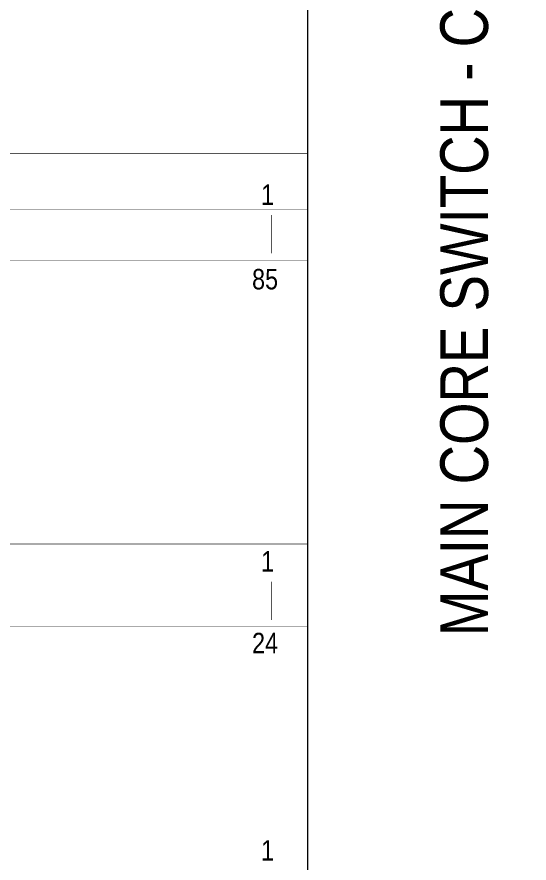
# Model space of a CAD drawing. Header units: millimetres. Extents: x 11706 to 18081, y 7308 to 12674.
# Drawn here: x 14217 to 14969, y 8774 to 10016 of the extents above; entities that cross this region are included whole.
import ezdxf
from ezdxf.enums import TextEntityAlignment as Align

# ---------------------------------------------------------------- set-up
doc = ezdxf.new("R2010")
doc.units = ezdxf.units.MM
doc.linetypes.add('DASHED', pattern=[19.05, 12.7, -6.35])
doc.layers.get('0').update_dxf_attribs({"lineweight": 0})
doc.layers.add('Cable CAT6', color=3, linetype='Continuous')
doc.layers.add('COMPUTER', color=7, linetype='Continuous', lineweight=0)
doc.styles.get("Standard").update_dxf_attribs({"font": 'ARIALN.TTF'})

msp = doc.modelspace()

# ---------------------------------------------------------------- linework, layer by layer
at = {"layer": 'Cable CAT6', "color": 10, "linetype": 'DASHED', "const_width": 0.639}
msp.add_lwpolyline([(14644.6, 9815.3), (11706.6, 9815.3)], dxfattribs=at)
at = {"layer": 'Cable CAT6'}
for points, const_width in [([(12620.9, 9590.5), (12620.9, 9732.3), (14644.6, 9732.3)], 0.639), ([(13805.7, 9590.5), (13805.7, 9658.5), (14644.6, 9658.5)], 0.639), ([(12711.7, 9098.5), (12711.7, 9242.1), (14644.6, 9242.1)], 0.958), ([(13805.7, 9099.3), (13805.7, 9120.4), (14644.6, 9120.4)], 0.639)]:
    msp.add_lwpolyline(points, dxfattribs=dict(at, const_width=const_width))
at = {"layer": 'Cable CAT6', "color": 7, "linetype": 'DASHED', "const_width": 0.639}
for points in [[(14590.8, 9724.7), (14590.8, 9668.5)], [(14590.8, 9186.6), (14590.8, 9130.4)]]:
    msp.add_lwpolyline(points, dxfattribs=at)
at = {"layer": 'COMPUTER'}
msp.add_lwpolyline([(15318.6, 7307.6), (14644.6, 7307.6), (14644.6, 12590.6), (15318.6, 12590.6)], close=True, dxfattribs=at)

# ---------------------------------------------------------------- texts
for s, p in [('1', (14585.2, 9739.7)), ('85', (14581.6, 9615.7)), ('1', (14585.2, 9201.6)), ('24', (14581.6, 9081.7)), ('1', (14585.2, 8777.3))]:
    msp.add_text(s, height=30).set_placement(p, align=Align.CENTER)
at = {"layer": 'Cable CAT6', "color": 7}
msp.add_text('MAIN CORE SWITCH - CATALYST 4500-X32 PORT 10G,IP BASE', height=70, rotation=90, dxfattribs=at).set_placement((14908.9, 10307.5), align=Align.CENTER)

doc.saveas('drawing.dxf')
